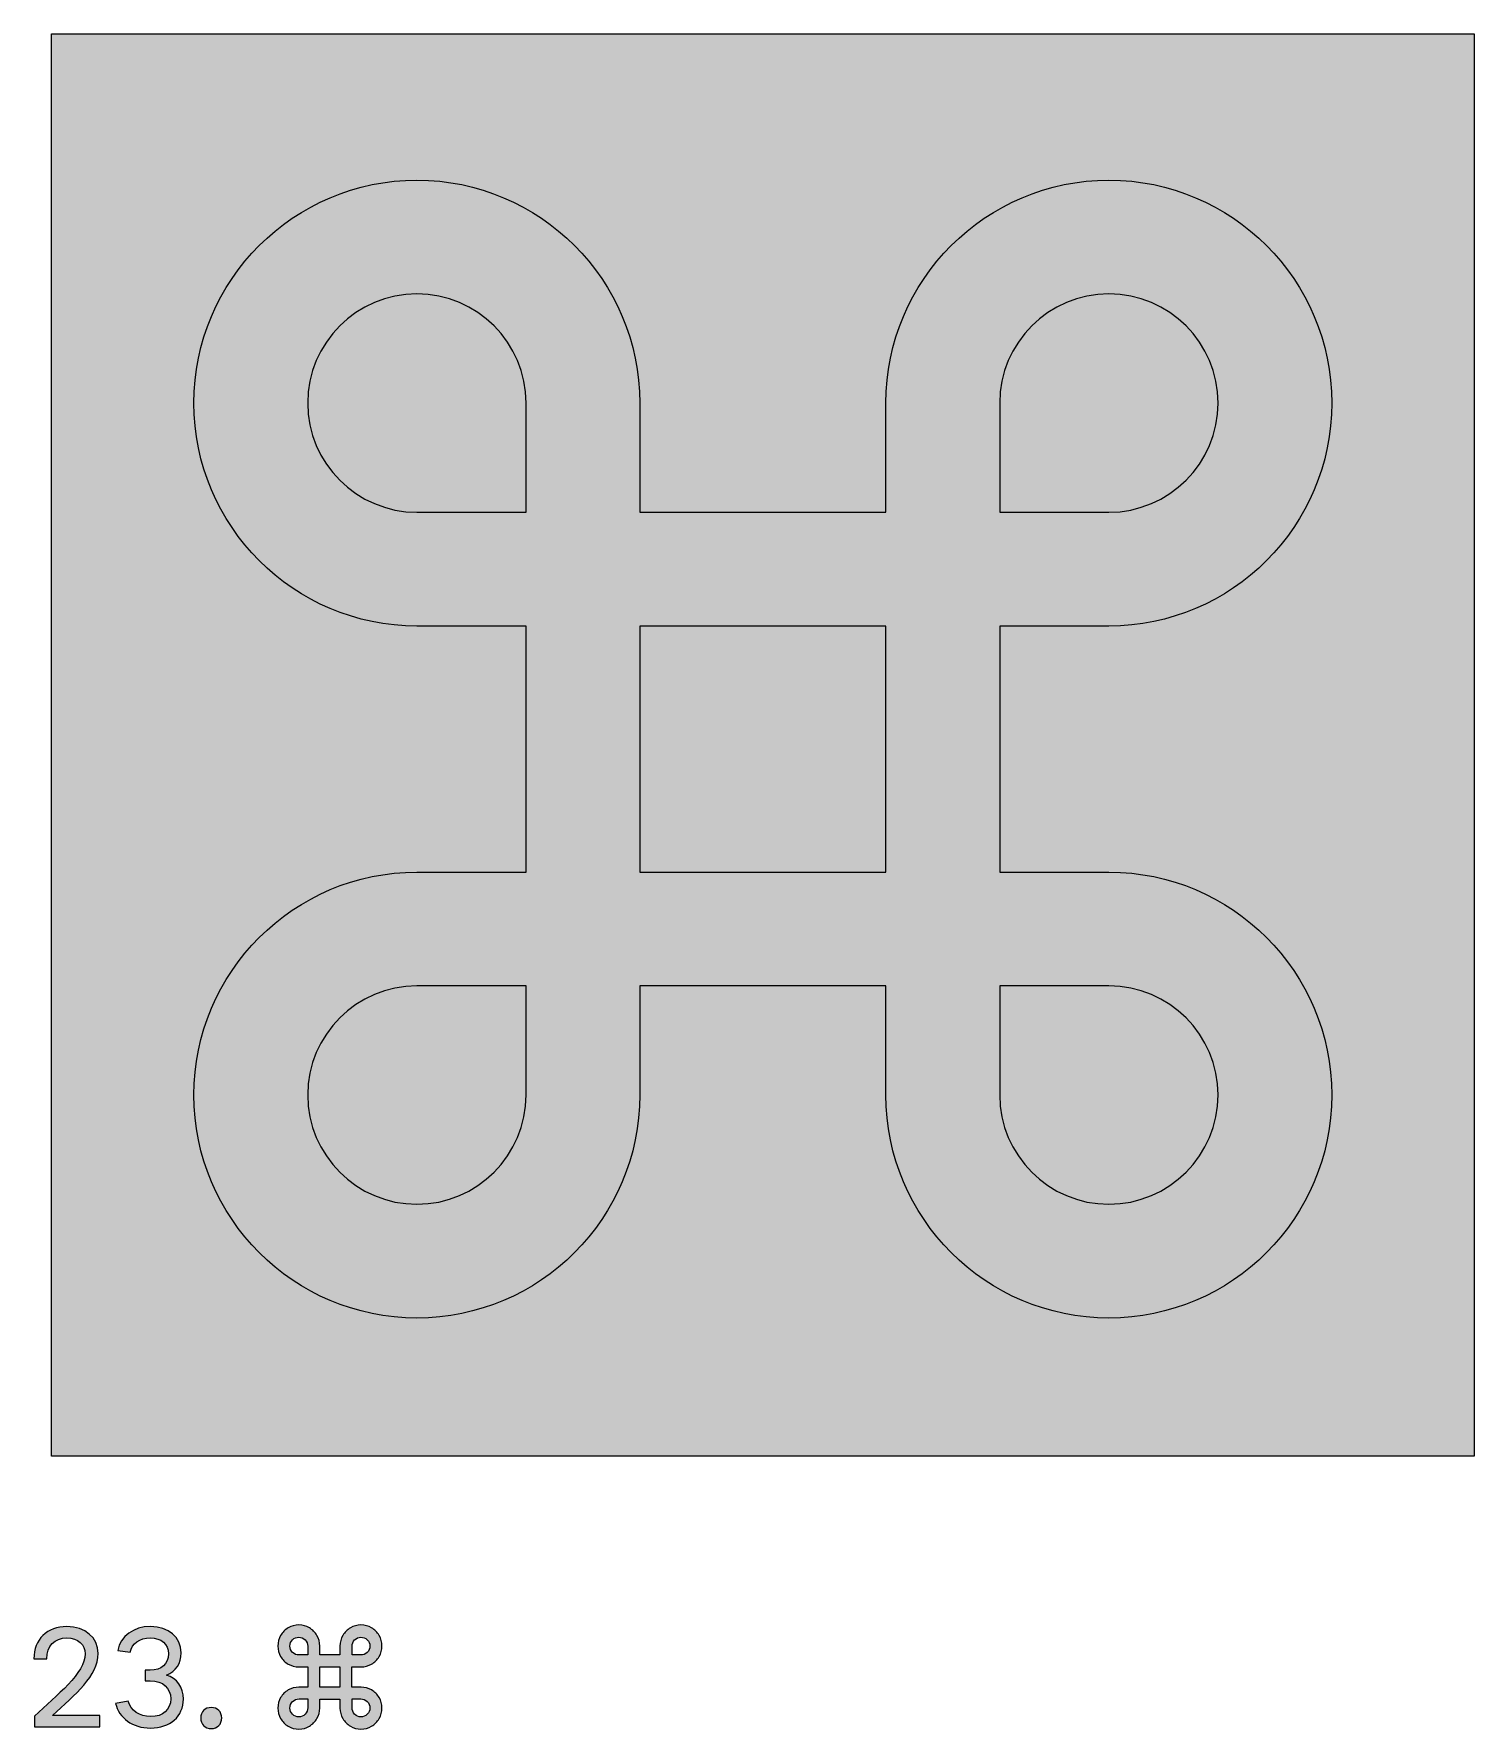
# Model space of a CAD drawing. Header units: millimetres. Extents: x -1334 to 1514, y -1037 to 10.
# Drawn here: x 1412.5 to 1513.7, y -109.2 to 10 of the extents above; entities that cross this region are included whole.
import ezdxf

# ---------------------------------------------------------------- set-up
doc = ezdxf.new("R2010")
doc.units = ezdxf.units.MM
doc.header["$MEASUREMENT"] = 0
doc.layers.add('bg', color=7, linetype='Continuous', lineweight=0)
doc.layers.add('icons', color=7, linetype='Continuous', lineweight=0)

# ---------------------------------------------------------------- blocks, each defined once
blk = doc.blocks.new('Block_76')
at = {"layer": 'icons', "true_color": 0x231f20, "transparency": 33554687}
h = blk.add_hatch(color=250, dxfattribs=at)
h.dxf.hatch_style = 2
edge = h.paths.add_edge_path()
edge.add_spline(control_points=[(1417.08, -108.23), (1417.08, -108.23), (1417.08, -109.03), (1417.08, -109.03), (1417.08, -109.03), (1412.49, -109.03), (1412.49, -109.03), (1412.49, -109.03), (1412.49, -108.26), (1412.49, -108.26), (1414.06, -106.82), (1416.06, -105.22), (1416.06, -103.9), (1416.06, -103.23), (1415.55, -102.77), (1414.76, -102.77), (1413.9, -102.77), (1413.35, -103.33), (1413.35, -104.23), (1413.35, -104.23), (1412.45, -104.23), (1412.45, -104.23), (1412.45, -102.88), (1413.38, -101.97), (1414.77, -101.97), (1416.06, -101.97), (1416.96, -102.75), (1416.96, -103.86), (1416.96, -105.45), (1415.38, -106.74), (1413.75, -108.23), (1413.75, -108.23), (1417.08, -108.23), (1417.08, -108.23)], knot_values=[0, 0, 0, 0, 1, 1, 1, 2, 2, 2, 3, 3, 3, 4, 4, 4, 5, 5, 5, 6, 6, 6, 7, 7, 7, 8, 8, 8, 9, 9, 9, 10, 10, 10, 11, 11, 11, 11], degree=3, periodic=0)
h = blk.add_hatch(color=250, dxfattribs=at)
h.dxf.hatch_style = 2
edge = h.paths.add_edge_path()
edge.add_spline(control_points=[(1419.21, -103.78), (1419.21, -103.78), (1418.35, -103.65), (1418.35, -103.65), (1418.54, -102.65), (1419.45, -101.97), (1420.65, -101.97), (1421.92, -101.97), (1422.81, -102.71), (1422.81, -103.83), (1422.81, -104.56), (1422.43, -105.13), (1421.78, -105.38), (1422.51, -105.61), (1422.96, -106.22), (1422.96, -107.07), (1422.96, -108.28), (1422.03, -109.11), (1420.65, -109.11), (1419.39, -109.11), (1418.42, -108.4), (1418.2, -107.37), (1418.2, -107.37), (1419.07, -107.21), (1419.07, -107.21), (1419.29, -107.89), (1419.87, -108.3), (1420.66, -108.3), (1421.53, -108.3), (1422.07, -107.83), (1422.07, -107.06), (1422.07, -106.28), (1421.53, -105.79), (1420.63, -105.79), (1420.63, -105.79), (1420.28, -105.79), (1420.28, -105.79), (1420.28, -105.79), (1420.28, -105.04), (1420.28, -105.04), (1420.28, -105.04), (1420.63, -105.04), (1420.63, -105.04), (1421.42, -105.04), (1421.91, -104.6), (1421.91, -103.89), (1421.91, -103.19), (1421.41, -102.77), (1420.63, -102.77), (1419.89, -102.77), (1419.35, -103.15), (1419.21, -103.78)], knot_values=[0, 0, 0, 0, 1, 1, 1, 2, 2, 2, 3, 3, 3, 4, 4, 4, 5, 5, 5, 6, 6, 6, 7, 7, 7, 8, 8, 8, 9, 9, 9, 10, 10, 10, 11, 11, 11, 12, 12, 12, 13, 13, 13, 14, 14, 14, 15, 15, 15, 16, 16, 16, 17, 17, 17, 17], degree=3, periodic=0)
h = blk.add_hatch(color=250, dxfattribs=at)
h.dxf.hatch_style = 2
edge = h.paths.add_edge_path()
edge.add_spline(control_points=[(1434.82, -107.06), (1434.82, -107.06), (1434.82, -107.68), (1434.82, -107.68), (1434.82, -107.86), (1434.88, -108.01), (1435, -108.13), (1435.13, -108.26), (1435.27, -108.32), (1435.44, -108.32), (1435.61, -108.32), (1435.76, -108.26), (1435.88, -108.14), (1436.01, -108.02), (1436.07, -107.87), (1436.07, -107.7), (1436.07, -107.52), (1436.01, -107.37), (1435.88, -107.25), (1435.76, -107.13), (1435.61, -107.06), (1435.43, -107.06), (1435.43, -107.06), (1434.82, -107.06), (1434.82, -107.06)], knot_values=[0, 0, 0, 0, 1, 1, 1, 2, 2, 2, 3, 3, 3, 4, 4, 4, 5, 5, 5, 6, 6, 6, 7, 7, 7, 8, 8, 8, 8], degree=3, periodic=0)
edge = h.paths.add_edge_path()
edge.add_spline(control_points=[(1435.88, -103.79), (1436.01, -103.67), (1436.07, -103.52), (1436.07, -103.34), (1436.07, -103.17), (1436.01, -103.02), (1435.88, -102.9), (1435.76, -102.78), (1435.61, -102.72), (1435.44, -102.72), (1435.27, -102.72), (1435.13, -102.78), (1435, -102.91), (1434.88, -103.03), (1434.82, -103.18), (1434.82, -103.36), (1434.82, -103.36), (1434.82, -103.97), (1434.82, -103.97), (1434.82, -103.97), (1435.43, -103.97), (1435.43, -103.97), (1435.61, -103.97), (1435.76, -103.91), (1435.88, -103.79)], knot_values=[0, 0, 0, 0, 1, 1, 1, 2, 2, 2, 3, 3, 3, 4, 4, 4, 5, 5, 5, 6, 6, 6, 7, 7, 7, 8, 8, 8, 8], degree=3, periodic=0)
edge = h.paths.add_edge_path()
edge.add_spline(control_points=[(1433.97, -106.24), (1433.97, -106.24), (1433.97, -104.8), (1433.97, -104.8), (1433.97, -104.8), (1432.56, -104.8), (1432.56, -104.8), (1432.56, -104.8), (1432.56, -106.24), (1432.56, -106.24), (1432.56, -106.24), (1433.97, -106.24), (1433.97, -106.24)], knot_values=[0, 0, 0, 0, 1, 1, 1, 2, 2, 2, 3, 3, 3, 4, 4, 4, 4], degree=3, periodic=0)
edge = h.paths.add_edge_path()
edge.add_spline(control_points=[(1430.64, -107.25), (1430.51, -107.37), (1430.45, -107.52), (1430.45, -107.7), (1430.45, -107.87), (1430.51, -108.02), (1430.63, -108.14), (1430.76, -108.26), (1430.91, -108.32), (1431.08, -108.32), (1431.25, -108.32), (1431.39, -108.26), (1431.52, -108.13), (1431.64, -108.01), (1431.71, -107.86), (1431.71, -107.68), (1431.71, -107.68), (1431.71, -107.06), (1431.71, -107.06), (1431.71, -107.06), (1431.1, -107.06), (1431.1, -107.06), (1430.92, -107.06), (1430.77, -107.13), (1430.64, -107.25)], knot_values=[0, 0, 0, 0, 1, 1, 1, 2, 2, 2, 3, 3, 3, 4, 4, 4, 5, 5, 5, 6, 6, 6, 7, 7, 7, 8, 8, 8, 8], degree=3, periodic=0)
edge = h.paths.add_edge_path()
edge.add_spline(control_points=[(1431.71, -103.97), (1431.71, -103.97), (1431.71, -103.36), (1431.71, -103.36), (1431.71, -103.18), (1431.64, -103.03), (1431.52, -102.91), (1431.39, -102.78), (1431.25, -102.72), (1431.08, -102.72), (1430.91, -102.72), (1430.76, -102.78), (1430.63, -102.9), (1430.51, -103.02), (1430.45, -103.17), (1430.45, -103.34), (1430.45, -103.52), (1430.51, -103.67), (1430.64, -103.79), (1430.77, -103.91), (1430.92, -103.97), (1431.1, -103.97), (1431.1, -103.97), (1431.71, -103.97), (1431.71, -103.97)], knot_values=[0, 0, 0, 0, 1, 1, 1, 2, 2, 2, 3, 3, 3, 4, 4, 4, 5, 5, 5, 6, 6, 6, 7, 7, 7, 8, 8, 8, 8], degree=3, periodic=0)
edge = h.paths.add_edge_path()
edge.add_spline(control_points=[(1431.08, -104.81), (1430.81, -104.81), (1430.56, -104.74), (1430.33, -104.61), (1430.11, -104.48), (1429.93, -104.31), (1429.8, -104.08), (1429.67, -103.86), (1429.6, -103.61), (1429.6, -103.34), (1429.6, -103.07), (1429.67, -102.82), (1429.8, -102.6), (1429.93, -102.37), (1430.11, -102.19), (1430.33, -102.06), (1430.56, -101.93), (1430.81, -101.86), (1431.08, -101.86), (1431.35, -101.86), (1431.6, -101.93), (1431.82, -102.06), (1432.04, -102.19), (1432.22, -102.37), (1432.35, -102.6), (1432.49, -102.83), (1432.55, -103.07), (1432.55, -103.34), (1432.55, -103.34), (1432.55, -103.96), (1432.55, -103.96), (1432.55, -103.96), (1433.97, -103.96), (1433.97, -103.96), (1433.97, -103.96), (1433.97, -103.34), (1433.97, -103.34), (1433.97, -103.07), (1434.04, -102.83), (1434.17, -102.6), (1434.3, -102.37), (1434.48, -102.19), (1434.71, -102.06), (1434.93, -101.93), (1435.17, -101.86), (1435.44, -101.86), (1435.72, -101.86), (1435.97, -101.93), (1436.19, -102.06), (1436.42, -102.19), (1436.59, -102.37), (1436.72, -102.6), (1436.86, -102.82), (1436.92, -103.07), (1436.92, -103.34), (1436.92, -103.61), (1436.86, -103.86), (1436.72, -104.08), (1436.59, -104.31), (1436.42, -104.48), (1436.19, -104.61), (1435.97, -104.74), (1435.72, -104.81), (1435.45, -104.81), (1435.45, -104.81), (1434.81, -104.81), (1434.81, -104.81), (1434.81, -104.81), (1434.81, -106.23), (1434.81, -106.23), (1434.81, -106.23), (1435.45, -106.24), (1435.45, -106.24), (1435.72, -106.24), (1435.97, -106.3), (1436.19, -106.43), (1436.42, -106.56), (1436.59, -106.74), (1436.72, -106.96), (1436.86, -107.18), (1436.92, -107.43), (1436.92, -107.7), (1436.92, -107.97), (1436.86, -108.22), (1436.72, -108.44), (1436.59, -108.67), (1436.42, -108.85), (1436.19, -108.98), (1435.97, -109.11), (1435.72, -109.18), (1435.44, -109.18), (1435.17, -109.18), (1434.93, -109.11), (1434.71, -108.98), (1434.48, -108.84), (1434.3, -108.66), (1434.17, -108.44), (1434.04, -108.22), (1433.97, -107.97), (1433.97, -107.7), (1433.97, -107.7), (1433.97, -107.08), (1433.97, -107.08), (1433.97, -107.08), (1432.55, -107.08), (1432.55, -107.08), (1432.55, -107.08), (1432.55, -107.7), (1432.55, -107.7), (1432.55, -107.97), (1432.49, -108.22), (1432.35, -108.44), (1432.22, -108.66), (1432.04, -108.84), (1431.82, -108.98), (1431.6, -109.11), (1431.35, -109.18), (1431.08, -109.18), (1430.81, -109.18), (1430.56, -109.11), (1430.33, -108.98), (1430.11, -108.85), (1429.93, -108.67), (1429.8, -108.44), (1429.67, -108.22), (1429.6, -107.97), (1429.6, -107.7), (1429.6, -107.43), (1429.67, -107.18), (1429.8, -106.96), (1429.93, -106.74), (1430.11, -106.56), (1430.33, -106.43), (1430.56, -106.3), (1430.81, -106.24), (1431.08, -106.24), (1431.08, -106.24), (1431.71, -106.23), (1431.71, -106.23), (1431.71, -106.23), (1431.71, -104.81), (1431.71, -104.81), (1431.71, -104.81), (1431.08, -104.81), (1431.08, -104.81)], knot_values=[0, 0, 0, 0, 1, 1, 1, 2, 2, 2, 3, 3, 3, 4, 4, 4, 5, 5, 5, 6, 6, 6, 7, 7, 7, 8, 8, 8, 9, 9, 9, 10, 10, 10, 11, 11, 11, 12, 12, 12, 13, 13, 13, 14, 14, 14, 15, 15, 15, 16, 16, 16, 17, 17, 17, 18, 18, 18, 19, 19, 19, 20, 20, 20, 21, 21, 21, 22, 22, 22, 23, 23, 23, 24, 24, 24, 25, 25, 25, 26, 26, 26, 27, 27, 27, 28, 28, 28, 29, 29, 29, 30, 30, 30, 31, 31, 31, 32, 32, 32, 33, 33, 33, 34, 34, 34, 35, 35, 35, 36, 36, 36, 37, 37, 37, 38, 38, 38, 39, 39, 39, 40, 40, 40, 41, 41, 41, 42, 42, 42, 43, 43, 43, 44, 44, 44, 45, 45, 45, 46, 46, 46, 47, 47, 47, 48, 48, 48, 48], degree=3, periodic=0)
h = blk.add_hatch(color=250, dxfattribs=at)
h.dxf.hatch_style = 2
edge = h.paths.add_edge_path()
edge.add_spline(control_points=[(1424.92, -107.66), (1425.35, -107.66), (1425.66, -107.97), (1425.66, -108.4), (1425.66, -108.83), (1425.35, -109.15), (1424.92, -109.15), (1424.48, -109.15), (1424.18, -108.83), (1424.18, -108.4), (1424.18, -107.97), (1424.48, -107.66), (1424.92, -107.66)], knot_values=[0, 0, 0, 0, 1, 1, 1, 2, 2, 2, 3, 3, 3, 4, 4, 4, 4], degree=3, periodic=0)
at = {"layer": 'icons'}
for points, knots in [([(1417.08, -108.23), (1417.08, -108.23), (1417.08, -109.03), (1417.08, -109.03), (1417.08, -109.03), (1412.49, -109.03), (1412.49, -109.03), (1412.49, -109.03), (1412.49, -108.26), (1412.49, -108.26), (1414.06, -106.82), (1416.06, -105.22), (1416.06, -103.9), (1416.06, -103.23), (1415.55, -102.77), (1414.76, -102.77), (1413.9, -102.77), (1413.35, -103.33), (1413.35, -104.23), (1413.35, -104.23), (1412.45, -104.23), (1412.45, -104.23), (1412.45, -102.88), (1413.38, -101.97), (1414.77, -101.97), (1416.06, -101.97), (1416.96, -102.75), (1416.96, -103.86), (1416.96, -105.45), (1415.38, -106.74), (1413.75, -108.23), (1413.75, -108.23), (1417.08, -108.23), (1417.08, -108.23)], [0, 0, 0, 0, 1, 1, 1, 2, 2, 2, 3, 3, 3, 4, 4, 4, 5, 5, 5, 6, 6, 6, 7, 7, 7, 8, 8, 8, 9, 9, 9, 10, 10, 10, 11, 11, 11, 11]), ([(1419.21, -103.78), (1419.21, -103.78), (1418.35, -103.65), (1418.35, -103.65), (1418.54, -102.65), (1419.45, -101.97), (1420.65, -101.97), (1421.92, -101.97), (1422.81, -102.71), (1422.81, -103.83), (1422.81, -104.56), (1422.43, -105.13), (1421.78, -105.38), (1422.51, -105.61), (1422.96, -106.22), (1422.96, -107.07), (1422.96, -108.28), (1422.03, -109.11), (1420.65, -109.11), (1419.39, -109.11), (1418.42, -108.4), (1418.2, -107.37), (1418.2, -107.37), (1419.07, -107.21), (1419.07, -107.21), (1419.29, -107.89), (1419.87, -108.3), (1420.66, -108.3), (1421.53, -108.3), (1422.07, -107.83), (1422.07, -107.06), (1422.07, -106.28), (1421.53, -105.79), (1420.63, -105.79), (1420.63, -105.79), (1420.28, -105.79), (1420.28, -105.79), (1420.28, -105.79), (1420.28, -105.04), (1420.28, -105.04), (1420.28, -105.04), (1420.63, -105.04), (1420.63, -105.04), (1421.42, -105.04), (1421.91, -104.6), (1421.91, -103.89), (1421.91, -103.19), (1421.41, -102.77), (1420.63, -102.77), (1419.89, -102.77), (1419.35, -103.15), (1419.21, -103.78)], [0, 0, 0, 0, 1, 1, 1, 2, 2, 2, 3, 3, 3, 4, 4, 4, 5, 5, 5, 6, 6, 6, 7, 7, 7, 8, 8, 8, 9, 9, 9, 10, 10, 10, 11, 11, 11, 12, 12, 12, 13, 13, 13, 14, 14, 14, 15, 15, 15, 16, 16, 16, 17, 17, 17, 17]), ([(1431.08, -104.81), (1430.81, -104.81), (1430.56, -104.74), (1430.33, -104.61), (1430.11, -104.48), (1429.93, -104.31), (1429.8, -104.08), (1429.67, -103.86), (1429.6, -103.61), (1429.6, -103.34), (1429.6, -103.07), (1429.67, -102.82), (1429.8, -102.6), (1429.93, -102.37), (1430.11, -102.19), (1430.33, -102.06), (1430.56, -101.93), (1430.81, -101.86), (1431.08, -101.86), (1431.35, -101.86), (1431.6, -101.93), (1431.82, -102.06), (1432.04, -102.19), (1432.22, -102.37), (1432.35, -102.6), (1432.49, -102.83), (1432.55, -103.07), (1432.55, -103.34), (1432.55, -103.34), (1432.55, -103.96), (1432.55, -103.96), (1432.55, -103.96), (1433.97, -103.96), (1433.97, -103.96), (1433.97, -103.96), (1433.97, -103.34), (1433.97, -103.34), (1433.97, -103.07), (1434.04, -102.83), (1434.17, -102.6), (1434.3, -102.37), (1434.48, -102.19), (1434.71, -102.06), (1434.93, -101.93), (1435.17, -101.86), (1435.44, -101.86), (1435.72, -101.86), (1435.97, -101.93), (1436.19, -102.06), (1436.42, -102.19), (1436.59, -102.37), (1436.72, -102.6), (1436.86, -102.82), (1436.92, -103.07), (1436.92, -103.34), (1436.92, -103.61), (1436.86, -103.86), (1436.72, -104.08), (1436.59, -104.31), (1436.42, -104.48), (1436.19, -104.61), (1435.97, -104.74), (1435.72, -104.81), (1435.45, -104.81), (1435.45, -104.81), (1434.81, -104.81), (1434.81, -104.81), (1434.81, -104.81), (1434.81, -106.23), (1434.81, -106.23), (1434.81, -106.23), (1435.45, -106.24), (1435.45, -106.24), (1435.72, -106.24), (1435.97, -106.3), (1436.19, -106.43), (1436.42, -106.56), (1436.59, -106.74), (1436.72, -106.96), (1436.86, -107.18), (1436.92, -107.43), (1436.92, -107.7), (1436.92, -107.97), (1436.86, -108.22), (1436.72, -108.44), (1436.59, -108.67), (1436.42, -108.85), (1436.19, -108.98), (1435.97, -109.11), (1435.72, -109.18), (1435.44, -109.18), (1435.17, -109.18), (1434.93, -109.11), (1434.71, -108.98), (1434.48, -108.84), (1434.3, -108.66), (1434.17, -108.44), (1434.04, -108.22), (1433.97, -107.97), (1433.97, -107.7), (1433.97, -107.7), (1433.97, -107.08), (1433.97, -107.08), (1433.97, -107.08), (1432.55, -107.08), (1432.55, -107.08), (1432.55, -107.08), (1432.55, -107.7), (1432.55, -107.7), (1432.55, -107.97), (1432.49, -108.22), (1432.35, -108.44), (1432.22, -108.66), (1432.04, -108.84), (1431.82, -108.98), (1431.6, -109.11), (1431.35, -109.18), (1431.08, -109.18), (1430.81, -109.18), (1430.56, -109.11), (1430.33, -108.98), (1430.11, -108.85), (1429.93, -108.67), (1429.8, -108.44), (1429.67, -108.22), (1429.6, -107.97), (1429.6, -107.7), (1429.6, -107.43), (1429.67, -107.18), (1429.8, -106.96), (1429.93, -106.74), (1430.11, -106.56), (1430.33, -106.43), (1430.56, -106.3), (1430.81, -106.24), (1431.08, -106.24), (1431.08, -106.24), (1431.71, -106.23), (1431.71, -106.23), (1431.71, -106.23), (1431.71, -104.81), (1431.71, -104.81), (1431.71, -104.81), (1431.08, -104.81), (1431.08, -104.81)], [0, 0, 0, 0, 1, 1, 1, 2, 2, 2, 3, 3, 3, 4, 4, 4, 5, 5, 5, 6, 6, 6, 7, 7, 7, 8, 8, 8, 9, 9, 9, 10, 10, 10, 11, 11, 11, 12, 12, 12, 13, 13, 13, 14, 14, 14, 15, 15, 15, 16, 16, 16, 17, 17, 17, 18, 18, 18, 19, 19, 19, 20, 20, 20, 21, 21, 21, 22, 22, 22, 23, 23, 23, 24, 24, 24, 25, 25, 25, 26, 26, 26, 27, 27, 27, 28, 28, 28, 29, 29, 29, 30, 30, 30, 31, 31, 31, 32, 32, 32, 33, 33, 33, 34, 34, 34, 35, 35, 35, 36, 36, 36, 37, 37, 37, 38, 38, 38, 39, 39, 39, 40, 40, 40, 41, 41, 41, 42, 42, 42, 43, 43, 43, 44, 44, 44, 45, 45, 45, 46, 46, 46, 47, 47, 47, 48, 48, 48, 48]), ([(1431.71, -103.97), (1431.71, -103.97), (1431.71, -103.36), (1431.71, -103.36), (1431.71, -103.18), (1431.64, -103.03), (1431.52, -102.91), (1431.39, -102.78), (1431.25, -102.72), (1431.08, -102.72), (1430.91, -102.72), (1430.76, -102.78), (1430.63, -102.9), (1430.51, -103.02), (1430.45, -103.17), (1430.45, -103.34), (1430.45, -103.52), (1430.51, -103.67), (1430.64, -103.79), (1430.77, -103.91), (1430.92, -103.97), (1431.1, -103.97), (1431.1, -103.97), (1431.71, -103.97), (1431.71, -103.97)], [0, 0, 0, 0, 1, 1, 1, 2, 2, 2, 3, 3, 3, 4, 4, 4, 5, 5, 5, 6, 6, 6, 7, 7, 7, 8, 8, 8, 8]), ([(1435.88, -103.79), (1436.01, -103.67), (1436.07, -103.52), (1436.07, -103.34), (1436.07, -103.17), (1436.01, -103.02), (1435.88, -102.9), (1435.76, -102.78), (1435.61, -102.72), (1435.44, -102.72), (1435.27, -102.72), (1435.13, -102.78), (1435, -102.91), (1434.88, -103.03), (1434.82, -103.18), (1434.82, -103.36), (1434.82, -103.36), (1434.82, -103.97), (1434.82, -103.97), (1434.82, -103.97), (1435.43, -103.97), (1435.43, -103.97), (1435.61, -103.97), (1435.76, -103.91), (1435.88, -103.79)], [0, 0, 0, 0, 1, 1, 1, 2, 2, 2, 3, 3, 3, 4, 4, 4, 5, 5, 5, 6, 6, 6, 7, 7, 7, 8, 8, 8, 8]), ([(1433.97, -106.24), (1433.97, -106.24), (1433.97, -104.8), (1433.97, -104.8), (1433.97, -104.8), (1432.56, -104.8), (1432.56, -104.8), (1432.56, -104.8), (1432.56, -106.24), (1432.56, -106.24), (1432.56, -106.24), (1433.97, -106.24), (1433.97, -106.24)], [0, 0, 0, 0, 1, 1, 1, 2, 2, 2, 3, 3, 3, 4, 4, 4, 4]), ([(1430.64, -107.25), (1430.51, -107.37), (1430.45, -107.52), (1430.45, -107.7), (1430.45, -107.87), (1430.51, -108.02), (1430.63, -108.14), (1430.76, -108.26), (1430.91, -108.32), (1431.08, -108.32), (1431.25, -108.32), (1431.39, -108.26), (1431.52, -108.13), (1431.64, -108.01), (1431.71, -107.86), (1431.71, -107.68), (1431.71, -107.68), (1431.71, -107.06), (1431.71, -107.06), (1431.71, -107.06), (1431.1, -107.06), (1431.1, -107.06), (1430.92, -107.06), (1430.77, -107.13), (1430.64, -107.25)], [0, 0, 0, 0, 1, 1, 1, 2, 2, 2, 3, 3, 3, 4, 4, 4, 5, 5, 5, 6, 6, 6, 7, 7, 7, 8, 8, 8, 8]), ([(1434.82, -107.06), (1434.82, -107.06), (1434.82, -107.68), (1434.82, -107.68), (1434.82, -107.86), (1434.88, -108.01), (1435, -108.13), (1435.13, -108.26), (1435.27, -108.32), (1435.44, -108.32), (1435.61, -108.32), (1435.76, -108.26), (1435.88, -108.14), (1436.01, -108.02), (1436.07, -107.87), (1436.07, -107.7), (1436.07, -107.52), (1436.01, -107.37), (1435.88, -107.25), (1435.76, -107.13), (1435.61, -107.06), (1435.43, -107.06), (1435.43, -107.06), (1434.82, -107.06), (1434.82, -107.06)], [0, 0, 0, 0, 1, 1, 1, 2, 2, 2, 3, 3, 3, 4, 4, 4, 5, 5, 5, 6, 6, 6, 7, 7, 7, 8, 8, 8, 8]), ([(1424.92, -107.66), (1425.35, -107.66), (1425.66, -107.97), (1425.66, -108.4), (1425.66, -108.83), (1425.35, -109.15), (1424.92, -109.15), (1424.48, -109.15), (1424.18, -108.83), (1424.18, -108.4), (1424.18, -107.97), (1424.48, -107.66), (1424.92, -107.66)], [0, 0, 0, 0, 1, 1, 1, 2, 2, 2, 3, 3, 3, 4, 4, 4, 4])]:
    blk.add_open_spline(points, degree=3, knots=knots, dxfattribs=at)
blk = doc.blocks.new('Block_190')
at = {"layer": 'icons'}
for points, knots in [([(1488.03, -48.93), (1488.03, -48.93), (1480.35, -48.93), (1480.35, -48.93), (1480.35, -48.93), (1480.35, -31.63), (1480.35, -31.63), (1480.35, -31.63), (1488.03, -31.63), (1488.03, -31.63), (1496.67, -31.63), (1503.7, -24.6), (1503.7, -15.95), (1503.7, -7.31), (1496.67, -0.28), (1488.03, -0.28), (1479.38, -0.28), (1472.35, -7.31), (1472.35, -15.95), (1472.35, -15.95), (1472.35, -23.63), (1472.35, -23.63), (1472.35, -23.63), (1455.05, -23.63), (1455.05, -23.63), (1455.05, -23.63), (1455.05, -15.95), (1455.05, -15.95), (1455.05, -7.31), (1448.02, -0.28), (1439.38, -0.28), (1430.73, -0.28), (1423.7, -7.31), (1423.7, -15.95), (1423.7, -24.6), (1430.73, -31.63), (1439.38, -31.63), (1439.38, -31.63), (1447.05, -31.63), (1447.05, -31.63), (1447.05, -31.63), (1447.05, -48.93), (1447.05, -48.93), (1447.05, -48.93), (1439.38, -48.93), (1439.38, -48.93), (1430.73, -48.93), (1423.7, -55.96), (1423.7, -64.6), (1423.7, -73.25), (1430.73, -80.28), (1439.38, -80.28), (1448.02, -80.28), (1455.05, -73.25), (1455.05, -64.6), (1455.05, -64.6), (1455.05, -56.93), (1455.05, -56.93), (1455.05, -56.93), (1472.35, -56.93), (1472.35, -56.93), (1472.35, -56.93), (1472.35, -64.6), (1472.35, -64.6), (1472.35, -73.25), (1479.38, -80.28), (1488.03, -80.28), (1496.67, -80.28), (1503.7, -73.25), (1503.7, -64.6), (1503.7, -55.96), (1496.67, -48.93), (1488.03, -48.93)], [0, 0, 0, 0, 1, 1, 1, 2, 2, 2, 3, 3, 3, 4, 4, 4, 5, 5, 5, 6, 6, 6, 7, 7, 7, 8, 8, 8, 9, 9, 9, 10, 10, 10, 11, 11, 11, 12, 12, 12, 13, 13, 13, 14, 14, 14, 15, 15, 15, 16, 16, 16, 17, 17, 17, 18, 18, 18, 19, 19, 19, 20, 20, 20, 21, 21, 21, 22, 22, 22, 23, 23, 23, 24, 24, 24, 24]), ([(1439.38, -23.63), (1435.15, -23.63), (1431.7, -20.18), (1431.7, -15.95), (1431.7, -11.72), (1435.15, -8.28), (1439.38, -8.28), (1443.61, -8.28), (1447.05, -11.72), (1447.05, -15.95), (1447.05, -15.95), (1447.05, -23.63), (1447.05, -23.63), (1447.05, -23.63), (1439.38, -23.63), (1439.38, -23.63)], [0, 0, 0, 0, 1, 1, 1, 2, 2, 2, 3, 3, 3, 4, 4, 4, 5, 5, 5, 5]), ([(1480.35, -15.95), (1480.35, -11.72), (1483.8, -8.28), (1488.03, -8.28), (1492.26, -8.28), (1495.7, -11.72), (1495.7, -15.95), (1495.7, -20.18), (1492.26, -23.63), (1488.03, -23.63), (1488.03, -23.63), (1480.35, -23.63), (1480.35, -23.63), (1480.35, -23.63), (1480.35, -15.95), (1480.35, -15.95)], [0, 0, 0, 0, 1, 1, 1, 2, 2, 2, 3, 3, 3, 4, 4, 4, 5, 5, 5, 5]), ([(1455.05, -48.93), (1455.05, -48.93), (1455.05, -48.93), (1455.05, -48.93), (1455.05, -48.93), (1455.05, -31.63), (1455.05, -31.63), (1455.05, -31.63), (1455.05, -31.63), (1455.05, -31.63), (1455.05, -31.63), (1472.35, -31.63), (1472.35, -31.63), (1472.35, -31.63), (1472.35, -31.63), (1472.35, -31.63), (1472.35, -31.63), (1472.35, -48.93), (1472.35, -48.93), (1472.35, -48.93), (1472.35, -48.93), (1472.35, -48.93), (1472.35, -48.93), (1455.05, -48.93), (1455.05, -48.93)], [0, 0, 0, 0, 1, 1, 1, 2, 2, 2, 3, 3, 3, 4, 4, 4, 5, 5, 5, 6, 6, 6, 7, 7, 7, 8, 8, 8, 8]), ([(1447.05, -64.6), (1447.05, -68.83), (1443.61, -72.28), (1439.38, -72.28), (1435.15, -72.28), (1431.7, -68.83), (1431.7, -64.6), (1431.7, -60.37), (1435.15, -56.93), (1439.38, -56.93), (1439.38, -56.93), (1447.05, -56.93), (1447.05, -56.93), (1447.05, -56.93), (1447.05, -64.6), (1447.05, -64.6)], [0, 0, 0, 0, 1, 1, 1, 2, 2, 2, 3, 3, 3, 4, 4, 4, 5, 5, 5, 5]), ([(1488.03, -72.28), (1483.8, -72.28), (1480.35, -68.83), (1480.35, -64.6), (1480.35, -64.6), (1480.35, -56.93), (1480.35, -56.93), (1480.35, -56.93), (1488.03, -56.93), (1488.03, -56.93), (1492.26, -56.93), (1495.7, -60.37), (1495.7, -64.6), (1495.7, -68.83), (1492.26, -72.28), (1488.03, -72.28)], [0, 0, 0, 0, 1, 1, 1, 2, 2, 2, 3, 3, 3, 4, 4, 4, 5, 5, 5, 5])]:
    blk.add_open_spline(points, degree=3, knots=knots, dxfattribs=at)
blk = doc.blocks.new('Block_189')
at = {"layer": 'icons'}
blk.add_blockref('Block_190', (0, 0), dxfattribs=at)

msp = doc.modelspace()

# ---------------------------------------------------------------- hatches: boundary and pattern name
at = {"layer": 'bg', "true_color": 0x592d2c, "transparency": 33554687}
h = msp.add_hatch(color=29, dxfattribs=at)
h.dxf.hatch_style = 2
h.paths.add_polyline_path([(1513.7, -90), (1413.7, -90), (1413.7, 10), (1513.7, 10)])

# ---------------------------------------------------------------- linework, layer by layer
at = {"layer": 'bg'}
msp.add_lwpolyline([(1513.7, -90), (1413.7, -90), (1413.7, 10), (1513.7, 10)], close=True, dxfattribs=at)

# ---------------------------------------------------------------- block references
at = {"layer": 'icons'}
for name in ['Block_189', 'Block_76']:
    msp.add_blockref(name, (0, 0), dxfattribs=at)

doc.saveas('drawing.dxf')
